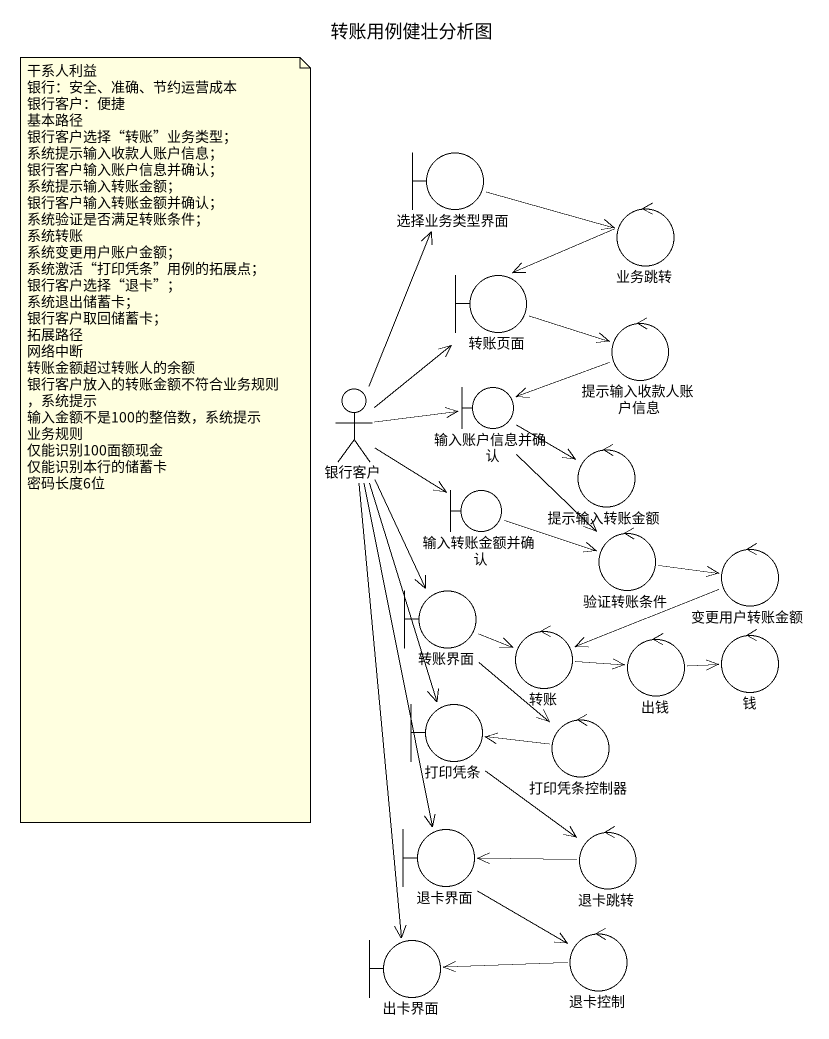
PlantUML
@startuml
title 转账用例健壮分析图
boundary 选择业务类型界面
control 业务跳转
boundary 转账页面
control 提示输入收款人账户信息
actor 银行客户
boundary 输入账户信息并确认
boundary 输入转账金额并确认
control 提示输入转账金额
control 验证转账条件
control 变更用户转账金额
boundary 转账界面
control 转账
control 出钱
control 钱
boundary 打印凭条
control 打印凭条控制器
boundary 退卡界面
control 退卡跳转
boundary 出卡界面
control 退卡控制
选择业务类型界面 -right-> 业务跳转
业务跳转 -left-> 转账页面
转账页面 -right-> 提示输入收款人账户信息
提示输入收款人账户信息 -left-> 输入账户信息并确认
银行客户 -up-> 选择业务类型界面
银行客户 -up-> 转账页面
银行客户 -right-> 输入账户信息并确认
银行客户 --> 输入转账金额并确认
银行客户 --> 转账界面
银行客户 --> 打印凭条
银行客户 --> 退卡界面
银行客户 --> 出卡界面
输入账户信息并确认 -right-> 提示输入转账金额
输入账户信息并确认 --> 验证转账条件
输入转账金额并确认 -right-> 验证转账条件
验证转账条件 -right-> 变更用户转账金额
变更用户转账金额 -left-> 转账
转账界面 -right-> 转账
转账界面 --> 打印凭条控制器
转账 -right-> 出钱
出钱 -right-> 钱
打印凭条 --> 退卡跳转
打印凭条控制器 -left-> 打印凭条
退卡界面 --> 退卡控制
退卡跳转 -left-> 退卡界面
退卡控制 -left-> 出卡界面
note as N1
  干系人利益
  银行：安全、准确、节约运营成本
  银行客户：便捷
  基本路径
  银行客户选择“转账”业务类型；
  系统提示输入收款人账户信息；
  银行客户输入账户信息并确认；
  系统提示输入转账金额；
  银行客户输入转账金额并确认；
  系统验证是否满足转账条件；
  系统转账
  系统变更用户账户金额；
  系统激活“打印凭条”用例的拓展点；
  银行客户选择“退卡”；
  系统退出储蓄卡；
  银行客户取回储蓄卡；
  拓展路径
  网络中断
  转账金额超过转账人的余额
  银行客户放入的转账金额不符合业务规则，系统提示
  输入金额不是100的整倍数，系统提示
  业务规则
  仅能识别100面额现金
  仅能识别本行的储蓄卡
  密码长度6位
end note
@enduml
